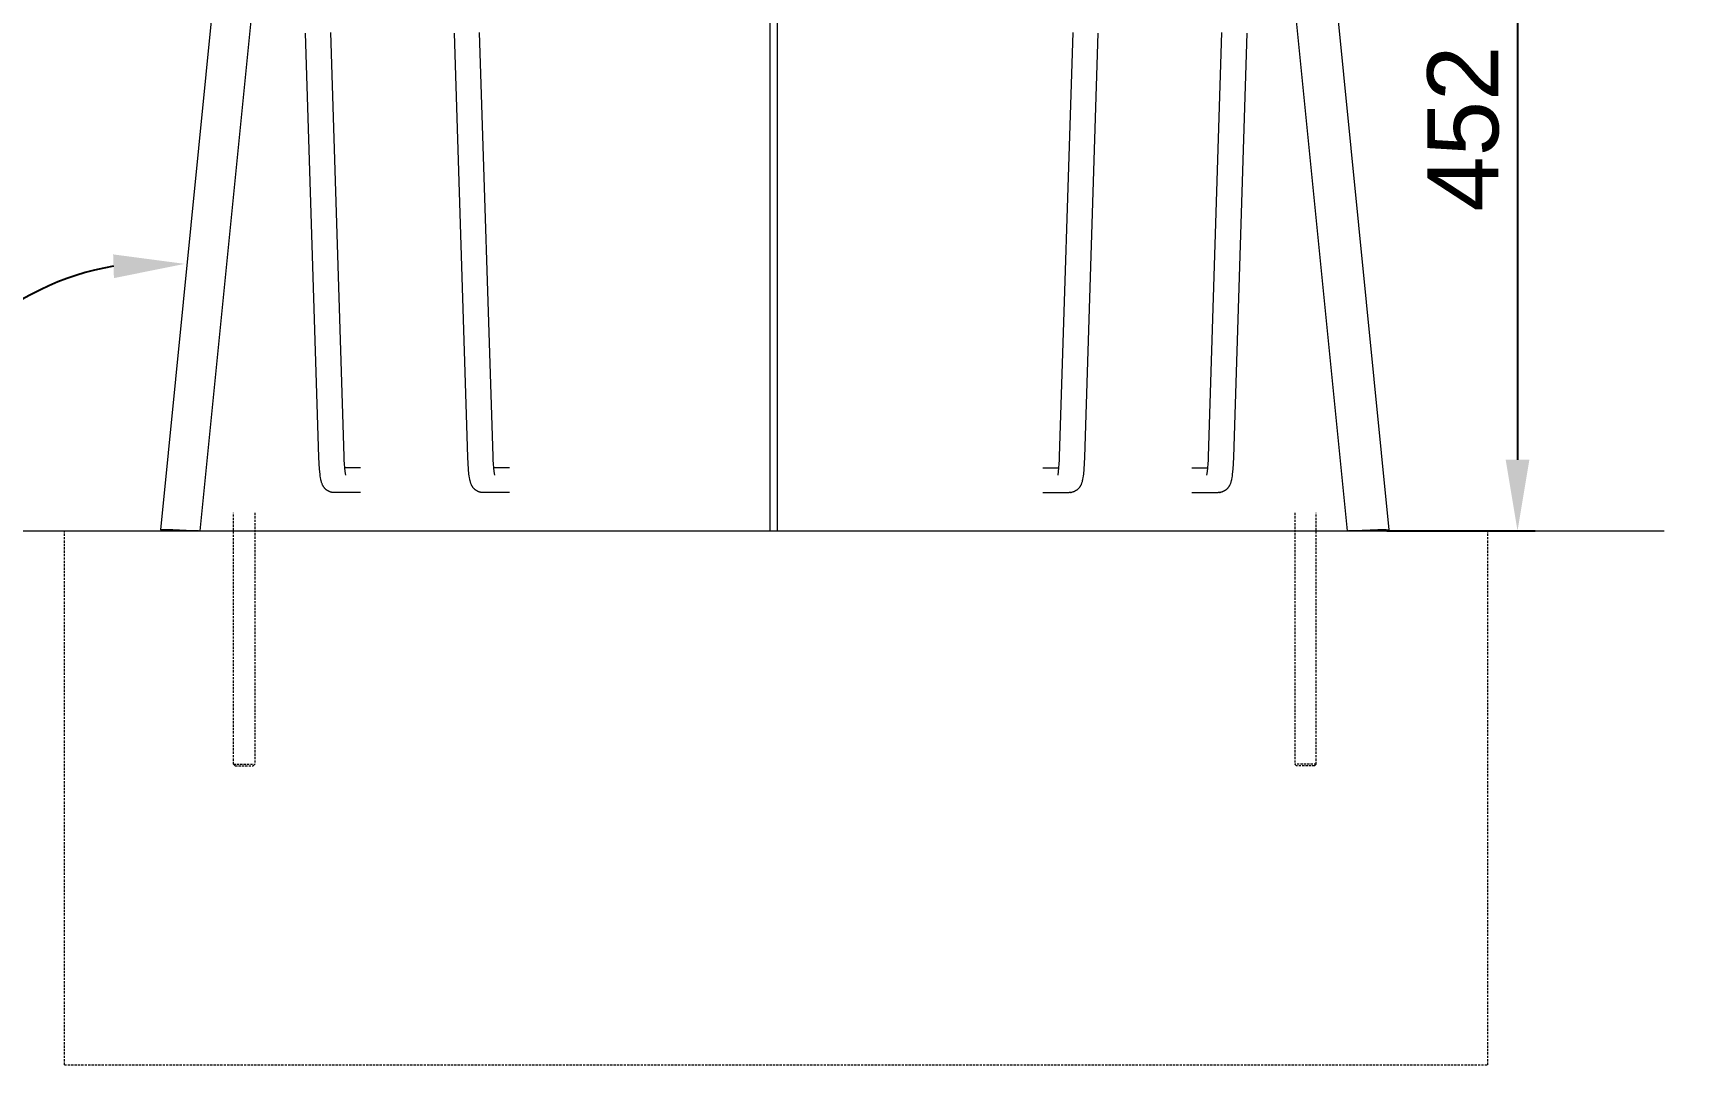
# Model space of a CAD drawing. Header units: millimetres. Extents: x -208 to 4974, y -28 to 3137.
# Drawn here: x 4002 to 4937, y 2114 to 2693 of the extents above; entities that cross this region are included whole.
import ezdxf

# ---------------------------------------------------------------- set-up
doc = ezdxf.new("R2010")
doc.units = ezdxf.units.MM
doc.linetypes.add('HIDDEN', pattern=[1.905, 1.27, -0.635])
for name, color, linetype, lineweight in [('ZANO_R', 7, 'Continuous', 0), ('ZANO_R_przerywana', 7, 'HIDDEN', 0), ('ZANO_W', 1, 'Continuous', 0)]:
    doc.layers.add(name, color=color, linetype=linetype, lineweight=lineweight)
doc.styles.add('Arial', font='arial.ttf')
doc.styles.get("Standard").update_dxf_attribs({"font": 'ARIALUNI.TTF'})
doc.dimstyles.new('pl i ang', dxfattribs={"dimtxt": 50, "dimasz": 50, "dimexe": 1.25, "dimexo": 0.625, "dimgap": 10, "dimtad": 1, "dimtoh": 1, "dimtxsty": 'Standard', "dimcen": 2.5, "dimclrd": 1, "dimclre": 1, "dimclrt": 1, "dimadec": 0, "dimazin": 0, "dimtfac": 1, "dimtmove": 0, "dimatfit": 3, "dimfxl": 1, "dimarcsym": 1})

# ---------------------------------------------------------------- blocks, each defined once
blk = doc.blocks.new('*D506')
at = {"layer": 'ZANO_W', "color": 1, "lineweight": -2}
for p, q in [((4632.31, 2865.86), (4846.46, 2865.86)), ((4836.46, 2825.86), (4836.46, 2453.74)), ((4762.98, 2413.74), (4846.46, 2413.74))]:
    blk.add_line(p, q, dxfattribs=at)
at = {"layer": 'ZANO_W', "color": 1}
for points in [[(4843.13, 2825.86), (4829.8, 2825.86), (4836.46, 2865.86)], [(4829.8, 2453.74), (4843.13, 2453.74), (4836.46, 2413.74)]]:
    blk.add_solid(points, dxfattribs=at)
at = {"layer": 'ZANO_W', "color": 1, "insert": (4806.04, 2639.8), "char_height": 40, "attachment_point": 5, "rotation": 90, "style": 'Arial'}
blk.add_mtext('452', dxfattribs=at)
blk = doc.blocks.new('*D507')
at = {"layer": 'ZANO_W', "color": 1, "lineweight": -2}
blk.add_arc((4072.53, 2413.74), 150.81, 99.55169, 164.75824, dxfattribs=at)
at = {"layer": 'ZANO_W', "color": 1}
for points in [[(4047.72, 2555.79), (4047.28, 2569.12), (4087.48, 2563.8)], [(3920.41, 2454.27), (3933.63, 2452.5), (3921.72, 2413.74)]]:
    blk.add_solid(points, dxfattribs=at)
at = {"layer": 'ZANO_W', "color": 1, "insert": (3950.72, 2548.28), "char_height": 40, "attachment_point": 5, "rotation": 42.15496, "style": 'Arial'}
blk.add_mtext('96%%d', dxfattribs=at)

msp = doc.modelspace()

# ---------------------------------------------------------------- linework, layer by layer
at = {"layer": 'ZANO_R'}
for p, q in [((4074.09, 2414.4), (4117.91, 2854.16)), ((4720.33, 2854.22), (4764.15, 2414.39)), ((4138.5, 2839.74), (4096.05, 2413.74)), ((4416.28, 2839.74), (4416.28, 2413.74)), ((4420.46, 2839.74), (4420.46, 2413.74)), ((4698.24, 2839.74), (4740.69, 2413.74)), ((4162.95, 2455.18), (4155.36, 2693.39)), ((4169.35, 2693.83), (4176.94, 2455.62)), ((4246.63, 2455.18), (4239.04, 2693.39)), ((4253.03, 2693.83), (4260.62, 2455.62)), ((4579.12, 2455.62), (4586.71, 2693.83)), ((4600.7, 2693.39), (4593.11, 2455.18)), ((4662.8, 2455.62), (4670.39, 2693.83)), ((4684.38, 2693.39), (4676.79, 2455.18)), ((4163.1, 2451.59), (4162.95, 2455.18)), ((4163.31, 2448.39), (4163.1, 2451.59)), ((4176.94, 2455.62), (4176.99, 2453.5)), ((4176.99, 2453.5), (4177.1, 2451.37)), ((4177.1, 2451.37), (4177.27, 2449.25)), ((4177.27, 2449.25), (4177.51, 2447.14)), ((4186.32, 2449.24), (4177.28, 2449.24)), ((4246.78, 2451.59), (4246.63, 2455.18)), ((4246.99, 2448.39), (4246.78, 2451.59)), ((4260.62, 2455.62), (4260.67, 2453.5)), ((4260.67, 2453.5), (4260.78, 2451.37)), ((4260.78, 2451.37), (4260.95, 2449.25)), ((4260.95, 2449.25), (4261.19, 2447.14)), ((4270, 2449.24), (4260.96, 2449.24)), ((4569.74, 2449.24), (4578.78, 2449.24)), ((4578.55, 2447.14), (4578.79, 2449.25)), ((4578.79, 2449.25), (4578.96, 2451.37)), ((4578.96, 2451.37), (4579.07, 2453.5)), ((4579.07, 2453.5), (4579.12, 2455.62)), ((4592.96, 2451.59), (4592.75, 2448.39)), ((4593.11, 2455.18), (4592.96, 2451.59)), ((4653.42, 2449.24), (4662.46, 2449.24)), ((4662.23, 2447.14), (4662.47, 2449.25)), ((4662.47, 2449.25), (4662.64, 2451.37)), ((4662.64, 2451.37), (4662.75, 2453.5)), ((4662.75, 2453.5), (4662.8, 2455.62)), ((4676.64, 2451.59), (4676.43, 2448.39)), ((4676.79, 2455.18), (4676.64, 2451.59)), ((4163.56, 2445.69), (4163.31, 2448.39)), ((4163.69, 2444.63), (4163.56, 2445.69)), ((4163.84, 2443.57), (4163.69, 2444.63)), ((4163.98, 2442.75), (4163.84, 2443.57)), ((4164.07, 2442.34), (4163.98, 2442.75)), ((4164.16, 2441.93), (4164.07, 2442.34)), ((4164.24, 2441.59), (4164.16, 2441.93)), ((4164.33, 2441.25), (4164.24, 2441.59)), ((4164.43, 2440.91), (4164.33, 2441.25)), ((4164.54, 2440.58), (4164.43, 2440.91)), ((4164.65, 2440.28), (4164.54, 2440.58)), ((4164.76, 2439.99), (4164.65, 2440.28)), ((4164.88, 2439.71), (4164.76, 2439.99)), ((4177.51, 2447.14), (4177.81, 2445.03)), ((4247.24, 2445.69), (4246.99, 2448.39)), ((4247.37, 2444.63), (4247.24, 2445.69)), ((4247.52, 2443.57), (4247.37, 2444.63)), ((4247.67, 2442.75), (4247.52, 2443.57)), ((4247.75, 2442.34), (4247.67, 2442.75)), ((4247.84, 2441.93), (4247.75, 2442.34)), ((4247.92, 2441.59), (4247.84, 2441.93)), ((4248.01, 2441.25), (4247.92, 2441.59)), ((4248.11, 2440.91), (4248.01, 2441.25)), ((4248.22, 2440.58), (4248.11, 2440.91)), ((4248.33, 2440.28), (4248.22, 2440.58)), ((4248.44, 2439.99), (4248.33, 2440.28)), ((4248.57, 2439.71), (4248.44, 2439.99)), ((4261.19, 2447.14), (4261.49, 2445.03)), ((4578.25, 2445.03), (4578.55, 2447.14)), ((4591.3, 2439.99), (4591.17, 2439.71)), ((4591.41, 2440.28), (4591.3, 2439.99)), ((4591.52, 2440.58), (4591.41, 2440.28)), ((4591.63, 2440.91), (4591.52, 2440.58)), ((4591.73, 2441.25), (4591.63, 2440.91)), ((4591.82, 2441.59), (4591.73, 2441.25)), ((4591.9, 2441.93), (4591.82, 2441.59)), ((4591.99, 2442.34), (4591.9, 2441.93)), ((4592.07, 2442.75), (4591.99, 2442.34)), ((4592.22, 2443.57), (4592.07, 2442.75)), ((4592.37, 2444.63), (4592.22, 2443.57)), ((4592.5, 2445.69), (4592.37, 2444.63)), ((4592.75, 2448.39), (4592.5, 2445.69)), ((4661.93, 2445.03), (4662.23, 2447.14)), ((4674.98, 2439.99), (4674.86, 2439.71)), ((4675.09, 2440.28), (4674.98, 2439.99)), ((4675.2, 2440.58), (4675.09, 2440.28)), ((4675.31, 2440.91), (4675.2, 2440.58)), ((4675.41, 2441.25), (4675.31, 2440.91)), ((4675.5, 2441.59), (4675.41, 2441.25)), ((4675.58, 2441.93), (4675.5, 2441.59)), ((4675.67, 2442.34), (4675.58, 2441.93)), ((4675.76, 2442.75), (4675.67, 2442.34)), ((4675.9, 2443.57), (4675.76, 2442.75)), ((4676.05, 2444.63), (4675.9, 2443.57)), ((4676.18, 2445.69), (4676.05, 2444.63)), ((4676.43, 2448.39), (4676.18, 2445.69)), ((4164.95, 2439.56), (4164.88, 2439.71)), ((4165.02, 2439.42), (4164.95, 2439.56)), ((4165.09, 2439.29), (4165.02, 2439.42)), ((4165.16, 2439.16), (4165.09, 2439.29)), ((4165.23, 2439.03), (4165.16, 2439.16)), ((4165.3, 2438.9), (4165.23, 2439.03)), ((4165.38, 2438.78), (4165.3, 2438.9)), ((4165.46, 2438.65), (4165.38, 2438.78)), ((4165.54, 2438.53), (4165.46, 2438.65)), ((4165.62, 2438.4), (4165.54, 2438.53)), ((4165.71, 2438.28), (4165.62, 2438.4)), ((4165.8, 2438.16), (4165.71, 2438.28)), ((4165.89, 2438.04), (4165.8, 2438.16)), ((4165.99, 2437.92), (4165.89, 2438.04)), ((4166.09, 2437.8), (4165.99, 2437.92)), ((4166.19, 2437.68), (4166.09, 2437.8)), ((4166.3, 2437.56), (4166.19, 2437.68)), ((4166.41, 2437.44), (4166.3, 2437.56)), ((4166.52, 2437.33), (4166.41, 2437.44)), ((4166.64, 2437.22), (4166.52, 2437.33)), ((4166.76, 2437.1), (4166.64, 2437.22)), ((4166.89, 2437), (4166.76, 2437.1)), ((4167.01, 2436.89), (4166.89, 2437)), ((4167.14, 2436.78), (4167.01, 2436.89)), ((4167.28, 2436.68), (4167.14, 2436.78)), ((4167.42, 2436.58), (4167.28, 2436.68)), ((4167.58, 2436.47), (4167.42, 2436.58)), ((4167.74, 2436.36), (4167.58, 2436.47)), ((4167.91, 2436.25), (4167.74, 2436.36)), ((4168.09, 2436.16), (4167.91, 2436.25)), ((4168.26, 2436.06), (4168.09, 2436.16)), ((4168.44, 2435.97), (4168.26, 2436.06)), ((4168.62, 2435.89), (4168.44, 2435.97)), ((4168.8, 2435.81), (4168.62, 2435.89)), ((4168.99, 2435.73), (4168.8, 2435.81)), ((4169.18, 2435.66), (4168.99, 2435.73)), ((4169.37, 2435.59), (4169.18, 2435.66)), ((4169.56, 2435.53), (4169.37, 2435.59)), ((4169.75, 2435.48), (4169.56, 2435.53)), ((4169.95, 2435.43), (4169.75, 2435.48)), ((4170.15, 2435.39), (4169.95, 2435.43)), ((4170.35, 2435.35), (4170.15, 2435.39)), ((4170.6, 2435.31), (4170.35, 2435.35)), ((4170.61, 2435.31), (4170.39, 2435.35)), ((4170.84, 2435.28), (4170.6, 2435.31)), ((4170.83, 2435.28), (4170.61, 2435.31)), ((4171.09, 2435.26), (4170.84, 2435.28)), ((4171.34, 2435.25), (4171.09, 2435.26)), ((4171.59, 2435.24), (4171.34, 2435.25)), ((4171.83, 2435.25), (4171.59, 2435.24)), ((4186.32, 2435.24), (4171.59, 2435.24)), ((4172.07, 2435.26), (4171.83, 2435.25)), ((4172.31, 2435.28), (4172.07, 2435.26)), ((4172.55, 2435.31), (4172.31, 2435.28)), ((4172.79, 2435.35), (4172.55, 2435.31)), ((4248.63, 2439.56), (4248.57, 2439.71)), ((4248.7, 2439.42), (4248.63, 2439.56)), ((4248.77, 2439.29), (4248.7, 2439.42)), ((4248.84, 2439.16), (4248.77, 2439.29)), ((4248.91, 2439.03), (4248.84, 2439.16)), ((4248.98, 2438.9), (4248.91, 2439.03)), ((4249.06, 2438.78), (4248.98, 2438.9)), ((4249.14, 2438.65), (4249.06, 2438.78)), ((4249.22, 2438.53), (4249.14, 2438.65)), ((4249.3, 2438.41), (4249.22, 2438.53)), ((4249.39, 2438.28), (4249.3, 2438.41)), ((4249.48, 2438.16), (4249.39, 2438.28)), ((4249.57, 2438.04), (4249.48, 2438.16)), ((4249.67, 2437.92), (4249.57, 2438.04)), ((4249.77, 2437.8), (4249.67, 2437.92)), ((4249.87, 2437.68), (4249.77, 2437.8)), ((4249.98, 2437.56), (4249.87, 2437.68)), ((4250.09, 2437.44), (4249.98, 2437.56)), ((4250.21, 2437.33), (4250.09, 2437.44)), ((4250.32, 2437.22), (4250.21, 2437.33)), ((4250.44, 2437.11), (4250.32, 2437.22)), ((4250.57, 2437), (4250.44, 2437.11)), ((4250.69, 2436.89), (4250.57, 2437)), ((4250.82, 2436.78), (4250.69, 2436.89)), ((4250.96, 2436.68), (4250.82, 2436.78)), ((4251.1, 2436.58), (4250.96, 2436.68)), ((4251.26, 2436.47), (4251.1, 2436.58)), ((4251.42, 2436.36), (4251.26, 2436.47)), ((4251.59, 2436.26), (4251.42, 2436.36)), ((4251.77, 2436.16), (4251.59, 2436.26)), ((4251.94, 2436.06), (4251.77, 2436.16)), ((4252.12, 2435.97), (4251.94, 2436.06)), ((4252.3, 2435.89), (4252.12, 2435.97)), ((4252.48, 2435.81), (4252.3, 2435.89)), ((4252.67, 2435.73), (4252.48, 2435.81)), ((4252.86, 2435.66), (4252.67, 2435.73)), ((4253.05, 2435.6), (4252.86, 2435.66)), ((4253.24, 2435.54), (4253.05, 2435.6)), ((4253.43, 2435.48), (4253.24, 2435.54)), ((4253.63, 2435.43), (4253.43, 2435.48)), ((4253.83, 2435.39), (4253.63, 2435.43)), ((4254.03, 2435.35), (4253.83, 2435.39)), ((4254.28, 2435.31), (4254.03, 2435.35)), ((4254.29, 2435.31), (4254.07, 2435.35)), ((4254.52, 2435.28), (4254.28, 2435.31)), ((4254.52, 2435.28), (4254.29, 2435.31)), ((4254.77, 2435.26), (4254.52, 2435.28)), ((4255.02, 2435.25), (4254.77, 2435.26)), ((4255.27, 2435.24), (4255.02, 2435.25)), ((4255.51, 2435.25), (4255.27, 2435.24)), ((4270, 2435.24), (4255.27, 2435.24)), ((4255.75, 2435.26), (4255.51, 2435.25)), ((4255.99, 2435.28), (4255.75, 2435.26)), ((4256.23, 2435.31), (4255.99, 2435.28)), ((4256.47, 2435.35), (4256.23, 2435.31)), ((4569.74, 2435.24), (4584.47, 2435.24)), ((4583.27, 2435.35), (4583.51, 2435.31)), ((4583.51, 2435.31), (4583.75, 2435.28)), ((4583.75, 2435.28), (4583.99, 2435.26)), ((4583.99, 2435.26), (4584.23, 2435.25)), ((4584.23, 2435.25), (4584.47, 2435.24)), ((4584.72, 2435.25), (4584.47, 2435.24)), ((4584.97, 2435.26), (4584.72, 2435.25)), ((4585.22, 2435.28), (4584.97, 2435.26)), ((4585.46, 2435.31), (4585.22, 2435.28)), ((4585.22, 2435.28), (4585.45, 2435.31)), ((4585.45, 2435.31), (4585.67, 2435.35)), ((4585.71, 2435.35), (4585.46, 2435.31)), ((4585.91, 2435.39), (4585.71, 2435.35)), ((4586.11, 2435.43), (4585.91, 2435.39)), ((4586.31, 2435.48), (4586.11, 2435.43)), ((4586.5, 2435.54), (4586.31, 2435.48)), ((4586.69, 2435.6), (4586.5, 2435.54)), ((4586.88, 2435.66), (4586.69, 2435.6)), ((4587.07, 2435.73), (4586.88, 2435.66)), ((4587.26, 2435.81), (4587.07, 2435.73)), ((4587.44, 2435.89), (4587.26, 2435.81)), ((4587.62, 2435.97), (4587.44, 2435.89)), ((4587.8, 2436.06), (4587.62, 2435.97)), ((4587.97, 2436.16), (4587.8, 2436.06)), ((4588.15, 2436.26), (4587.97, 2436.16)), ((4588.32, 2436.36), (4588.15, 2436.26)), ((4588.48, 2436.47), (4588.32, 2436.36)), ((4588.64, 2436.58), (4588.48, 2436.47)), ((4588.78, 2436.68), (4588.64, 2436.58)), ((4588.92, 2436.78), (4588.78, 2436.68)), ((4589.05, 2436.89), (4588.92, 2436.78)), ((4589.17, 2437), (4589.05, 2436.89)), ((4589.3, 2437.11), (4589.17, 2437)), ((4589.42, 2437.22), (4589.3, 2437.11)), ((4589.53, 2437.33), (4589.42, 2437.22)), ((4589.65, 2437.44), (4589.53, 2437.33)), ((4589.76, 2437.56), (4589.65, 2437.44)), ((4589.87, 2437.68), (4589.76, 2437.56)), ((4589.97, 2437.8), (4589.87, 2437.68)), ((4590.07, 2437.92), (4589.97, 2437.8)), ((4590.17, 2438.04), (4590.07, 2437.92)), ((4590.26, 2438.16), (4590.17, 2438.04)), ((4590.35, 2438.28), (4590.26, 2438.16)), ((4590.44, 2438.41), (4590.35, 2438.28)), ((4590.52, 2438.53), (4590.44, 2438.41)), ((4590.6, 2438.65), (4590.52, 2438.53)), ((4590.68, 2438.78), (4590.6, 2438.65)), ((4590.76, 2438.9), (4590.68, 2438.78)), ((4590.83, 2439.03), (4590.76, 2438.9)), ((4590.9, 2439.16), (4590.83, 2439.03)), ((4590.97, 2439.29), (4590.9, 2439.16)), ((4591.04, 2439.42), (4590.97, 2439.29)), ((4591.11, 2439.56), (4591.04, 2439.42)), ((4591.17, 2439.71), (4591.11, 2439.56)), ((4653.42, 2435.24), (4668.15, 2435.24)), ((4666.95, 2435.35), (4667.19, 2435.31)), ((4667.19, 2435.31), (4667.43, 2435.28)), ((4667.43, 2435.28), (4667.67, 2435.26)), ((4667.67, 2435.26), (4667.91, 2435.25)), ((4667.91, 2435.25), (4668.15, 2435.24)), ((4668.4, 2435.25), (4668.15, 2435.24)), ((4668.65, 2435.26), (4668.4, 2435.25)), ((4668.9, 2435.28), (4668.65, 2435.26)), ((4669.14, 2435.31), (4668.9, 2435.28)), ((4668.91, 2435.28), (4669.13, 2435.31)), ((4669.13, 2435.31), (4669.35, 2435.35)), ((4669.39, 2435.35), (4669.14, 2435.31)), ((4669.59, 2435.39), (4669.39, 2435.35)), ((4669.79, 2435.43), (4669.59, 2435.39)), ((4669.99, 2435.48), (4669.79, 2435.43)), ((4670.18, 2435.53), (4669.99, 2435.48)), ((4670.37, 2435.59), (4670.18, 2435.53)), ((4670.56, 2435.66), (4670.37, 2435.59)), ((4670.75, 2435.73), (4670.56, 2435.66)), ((4670.94, 2435.81), (4670.75, 2435.73)), ((4671.12, 2435.89), (4670.94, 2435.81)), ((4671.3, 2435.97), (4671.12, 2435.89)), ((4671.48, 2436.06), (4671.3, 2435.97)), ((4671.65, 2436.16), (4671.48, 2436.06)), ((4671.83, 2436.25), (4671.65, 2436.16)), ((4672, 2436.36), (4671.83, 2436.25)), ((4672.16, 2436.47), (4672, 2436.36)), ((4672.32, 2436.58), (4672.16, 2436.47)), ((4672.46, 2436.68), (4672.32, 2436.58)), ((4672.6, 2436.78), (4672.46, 2436.68)), ((4672.73, 2436.89), (4672.6, 2436.78)), ((4672.85, 2437), (4672.73, 2436.89)), ((4672.98, 2437.1), (4672.85, 2437)), ((4673.1, 2437.22), (4672.98, 2437.1)), ((4673.22, 2437.33), (4673.1, 2437.22)), ((4673.33, 2437.44), (4673.22, 2437.33)), ((4673.44, 2437.56), (4673.33, 2437.44)), ((4673.55, 2437.68), (4673.44, 2437.56)), ((4673.65, 2437.8), (4673.55, 2437.68)), ((4673.75, 2437.92), (4673.65, 2437.8)), ((4673.85, 2438.04), (4673.75, 2437.92)), ((4673.94, 2438.16), (4673.85, 2438.04)), ((4674.03, 2438.28), (4673.94, 2438.16)), ((4674.12, 2438.4), (4674.03, 2438.28)), ((4674.2, 2438.53), (4674.12, 2438.4)), ((4674.28, 2438.65), (4674.2, 2438.53)), ((4674.36, 2438.78), (4674.28, 2438.65)), ((4674.44, 2438.9), (4674.36, 2438.78)), ((4674.51, 2439.03), (4674.44, 2438.9)), ((4674.58, 2439.16), (4674.51, 2439.03)), ((4674.65, 2439.29), (4674.58, 2439.16)), ((4674.72, 2439.42), (4674.65, 2439.29)), ((4674.79, 2439.56), (4674.72, 2439.42)), ((4674.86, 2439.71), (4674.79, 2439.56)), ((4019.87, 2413.74), (4819.87, 2413.74)), ((4074.09, 2414.37), (4074.29, 2414.49)), ((4074.11, 2414.41), (4074.11, 2414.42)), ((4074.11, 2414.4), (4074.11, 2414.41)), ((4074.11, 2414.39), (4074.11, 2414.4)), ((4074.12, 2414.38), (4074.11, 2414.39)), ((4074.12, 2414.37), (4074.12, 2414.38)), ((4074.12, 2414.36), (4074.12, 2414.37)), ((4074.12, 2414.37), (4074.12, 2414.37)), ((4074.13, 2414.35), (4074.12, 2414.36)), ((4074.13, 2414.34), (4074.13, 2414.35)), ((4074.14, 2414.33), (4074.13, 2414.34)), ((4074.14, 2414.32), (4074.14, 2414.33)), ((4074.14, 2414.31), (4074.14, 2414.32)), ((4074.15, 2414.31), (4074.14, 2414.31)), ((4074.15, 2414.3), (4074.15, 2414.31)), ((4074.16, 2414.29), (4074.15, 2414.3)), ((4074.17, 2414.28), (4074.16, 2414.29)), ((4074.18, 2414.27), (4074.17, 2414.28)), ((4074.17, 2414.28), (4074.17, 2414.28)), ((4074.18, 2414.26), (4074.18, 2414.27)), ((4074.19, 2414.26), (4074.18, 2414.26)), ((4074.2, 2414.25), (4074.19, 2414.26)), ((4074.21, 2414.24), (4074.2, 2414.25)), ((4074.22, 2414.23), (4074.21, 2414.24)), ((4074.21, 2414.24), (4074.21, 2414.24)), ((4074.23, 2414.23), (4074.22, 2414.23)), ((4074.24, 2414.22), (4074.23, 2414.23)), ((4074.25, 2414.21), (4074.24, 2414.22)), ((4074.24, 2414.22), (4074.24, 2414.22)), ((4074.26, 2414.21), (4074.25, 2414.21)), ((4074.27, 2414.2), (4074.26, 2414.21)), ((4074.28, 2414.2), (4074.27, 2414.2)), ((4074.29, 2414.2), (4074.28, 2414.2)), ((4074.29, 2414.49), (4074.8, 2414.55)), ((4074.3, 2414.19), (4074.29, 2414.2)), ((4074.31, 2414.19), (4074.3, 2414.19)), ((4074.3, 2414.19), (4074.3, 2414.19)), ((4074.32, 2414.19), (4074.31, 2414.19)), ((4074.33, 2414.19), (4074.32, 2414.19)), ((4074.34, 2414.18), (4074.33, 2414.19)), ((4074.35, 2414.18), (4074.34, 2414.18)), ((4074.36, 2414.18), (4074.35, 2414.18)), ((4074.37, 2414.18), (4074.36, 2414.18)), ((4074.38, 2414.18), (4074.37, 2414.18)), ((4074.39, 2414.18), (4074.38, 2414.18)), ((4074.4, 2414.18), (4074.39, 2414.18)), ((4074.41, 2414.18), (4074.4, 2414.18)), ((4074.42, 2414.18), (4074.41, 2414.18)), ((4074.43, 2414.19), (4074.42, 2414.18)), ((4078.87, 2413.74), (4074.43, 2414.19)), ((4074.43, 2414.19), (4074.43, 2414.19)), ((4074.8, 2414.55), (4075.25, 2414.57)), ((4075.25, 2414.57), (4075.7, 2414.58)), ((4075.7, 2414.58), (4077, 2414.58)), ((4077, 2414.58), (4080.88, 2414.47)), ((4080.88, 2414.47), (4096.05, 2413.74)), ((4082.31, 2413.75), (4082.26, 2413.74)), ((4082.36, 2413.76), (4082.31, 2413.75)), ((4082.42, 2413.78), (4082.36, 2413.76)), ((4082.47, 2413.79), (4082.42, 2413.78)), ((4082.54, 2413.8), (4082.47, 2413.79)), ((4082.61, 2413.81), (4082.54, 2413.8)), ((4082.76, 2413.83), (4082.61, 2413.81)), ((4082.75, 2413.74), (4082.75, 2413.83)), ((4082.92, 2413.85), (4082.76, 2413.83)), ((4083.08, 2413.86), (4082.92, 2413.85)), ((4083.52, 2413.89), (4083.08, 2413.86)), ((4084.55, 2413.93), (4083.52, 2413.89)), ((4085.94, 2413.95), (4084.55, 2413.93)), ((4095.29, 2413.78), (4085.94, 2413.95)), ((4740.69, 2413.74), (4758.02, 2414.54)), ((4749.17, 2413.94), (4741.45, 2413.78)), ((4752.19, 2413.93), (4749.17, 2413.94)), ((4753.22, 2413.89), (4752.19, 2413.93)), ((4753.66, 2413.86), (4753.22, 2413.89)), ((4753.82, 2413.85), (4753.66, 2413.86)), ((4753.98, 2413.83), (4753.82, 2413.85)), ((4754.13, 2413.81), (4753.98, 2413.83)), ((4753.99, 2413.83), (4753.99, 2413.74)), ((4754.2, 2413.8), (4754.13, 2413.81)), ((4754.27, 2413.79), (4754.2, 2413.8)), ((4754.32, 2413.78), (4754.27, 2413.79)), ((4754.38, 2413.76), (4754.32, 2413.78)), ((4754.43, 2413.75), (4754.38, 2413.76)), ((4754.48, 2413.74), (4754.43, 2413.75)), ((4762.31, 2414.19), (4757.87, 2413.74)), ((4758.02, 2414.54), (4759.74, 2414.58)), ((4759.37, 2413.74), (4763.81, 2414.19)), ((4759.74, 2414.58), (4761.04, 2414.58)), ((4761.04, 2414.58), (4761.49, 2414.57)), ((4761.49, 2414.57), (4761.94, 2414.55)), ((4761.94, 2414.55), (4762.45, 2414.49)), ((4762.32, 2414.18), (4762.31, 2414.19)), ((4762.31, 2414.19), (4762.31, 2414.19)), ((4762.33, 2414.18), (4762.32, 2414.18)), ((4762.34, 2414.18), (4762.33, 2414.18)), ((4762.35, 2414.18), (4762.34, 2414.18)), ((4762.36, 2414.18), (4762.35, 2414.18)), ((4762.37, 2414.18), (4762.36, 2414.18)), ((4762.38, 2414.18), (4762.37, 2414.18)), ((4762.39, 2414.18), (4762.38, 2414.18)), ((4762.4, 2414.18), (4762.39, 2414.18)), ((4762.41, 2414.19), (4762.4, 2414.18)), ((4762.42, 2414.19), (4762.41, 2414.19)), ((4762.43, 2414.19), (4762.42, 2414.19)), ((4762.44, 2414.19), (4762.43, 2414.19)), ((4762.45, 2414.2), (4762.44, 2414.19)), ((4762.44, 2414.19), (4762.44, 2414.19)), ((4762.45, 2414.49), (4762.65, 2414.37)), ((4762.46, 2414.2), (4762.45, 2414.2)), ((4762.47, 2414.2), (4762.46, 2414.2)), ((4762.48, 2414.21), (4762.47, 2414.2)), ((4762.49, 2414.21), (4762.48, 2414.21)), ((4762.5, 2414.22), (4762.49, 2414.21)), ((4762.51, 2414.23), (4762.5, 2414.22)), ((4762.5, 2414.22), (4762.5, 2414.22)), ((4762.52, 2414.23), (4762.51, 2414.23)), ((4762.53, 2414.24), (4762.52, 2414.23)), ((4762.54, 2414.25), (4762.53, 2414.24)), ((4762.53, 2414.24), (4762.53, 2414.24)), ((4762.55, 2414.26), (4762.54, 2414.25)), ((4762.56, 2414.26), (4762.55, 2414.26)), ((4762.57, 2414.28), (4762.56, 2414.27)), ((4762.56, 2414.27), (4762.56, 2414.26)), ((4762.58, 2414.29), (4762.57, 2414.28)), ((4762.57, 2414.28), (4762.57, 2414.28)), ((4762.59, 2414.3), (4762.58, 2414.29)), ((4762.6, 2414.31), (4762.59, 2414.31)), ((4762.59, 2414.31), (4762.59, 2414.3)), ((4762.61, 2414.34), (4762.6, 2414.33)), ((4762.6, 2414.33), (4762.6, 2414.32)), ((4762.6, 2414.32), (4762.6, 2414.31)), ((4762.62, 2414.36), (4762.61, 2414.35)), ((4762.61, 2414.35), (4762.61, 2414.34)), ((4762.63, 2414.39), (4762.62, 2414.38)), ((4762.62, 2414.38), (4762.62, 2414.37)), ((4762.62, 2414.37), (4762.62, 2414.37)), ((4762.62, 2414.37), (4762.62, 2414.36)), ((4762.63, 2414.42), (4762.63, 2414.41)), ((4762.63, 2414.41), (4762.63, 2414.4)), ((4762.63, 2414.4), (4762.63, 2414.39)), ((4763.81, 2414.19), (4762.64, 2414.36)), ((4763.81, 2414.19), (4764.15, 2414.39))]:
    msp.add_line(p, q, dxfattribs=at)
msp.add_lwpolyline([(-165.5, 2413.74), (4918.92, 2413.74)], dxfattribs=at)
at = {"layer": 'ZANO_R_przerywana'}
for p, q in [((4114.87, 2282.7), (4114.87, 2423.84)), ((4126.87, 2423.84), (4126.87, 2282.7)), ((4711.37, 2423.84), (4711.37, 2282.7)), ((4723.37, 2282.7), (4723.37, 2423.84)), ((4019.87, 2113.74), (4019.87, 2413.74)), ((4819.87, 2113.74), (4819.87, 2413.74)), ((4114.87, 2282.7), (4126.87, 2282.7)), ((4115.83, 2281.74), (4114.87, 2282.7)), ((4115.84, 2281.74), (4125.91, 2281.74)), ((4126.87, 2282.7), (4125.91, 2281.74)), ((4711.37, 2282.7), (4712.33, 2281.74)), ((4723.37, 2282.7), (4711.37, 2282.7)), ((4722.4, 2281.74), (4712.33, 2281.74)), ((4722.41, 2281.74), (4723.37, 2282.7)), ((4019.87, 2113.74), (4819.87, 2113.74))]:
    msp.add_line(p, q, dxfattribs=at)

# ---------------------------------------------------------------- dimensions: what is measured, and where the dimension line sits
at = {"layer": 'ZANO_W'}
dim = msp.add_linear_dim(base=(4836.46, 2413.74), p1=(4622.31, 2865.86), p2=(4752.98, 2413.74), angle=90, dimstyle='pl i ang', override={"dimtxt": 40, "dimasz": 40, "dimexe": 10, "dimexo": 10, "dimtoh": 0, "dimdec": 0, "dimtxsty": 'Arial', "dimtdec": 0, "dimtmove": 1}, dxfattribs=at)
dim.commit()
dim.dimension.update_dxf_attribs({"geometry": '*D506', "text_midpoint": (4806.04, 2639.8)})
dim = msp.add_angular_dim_2l(base=(4005.93, 2549.05), line1=((60.87, 2413.74), (4937.17, 2413.74)), line2=((4072.59, 2414.4), (4116.41, 2854.16)), dimstyle='pl i ang', override={"dimtxt": 40, "dimasz": 40, "dimexe": 10, "dimexo": 10, "dimtoh": 0, "dimdec": 0, "dimtxsty": 'Arial', "dimtdec": 0, "dimtmove": 1}, dxfattribs=at)
dim.commit()
dim.dimension.update_dxf_attribs({"geometry": '*D507', "text_midpoint": (3950.72, 2548.28)})

doc.saveas('drawing.dxf')
